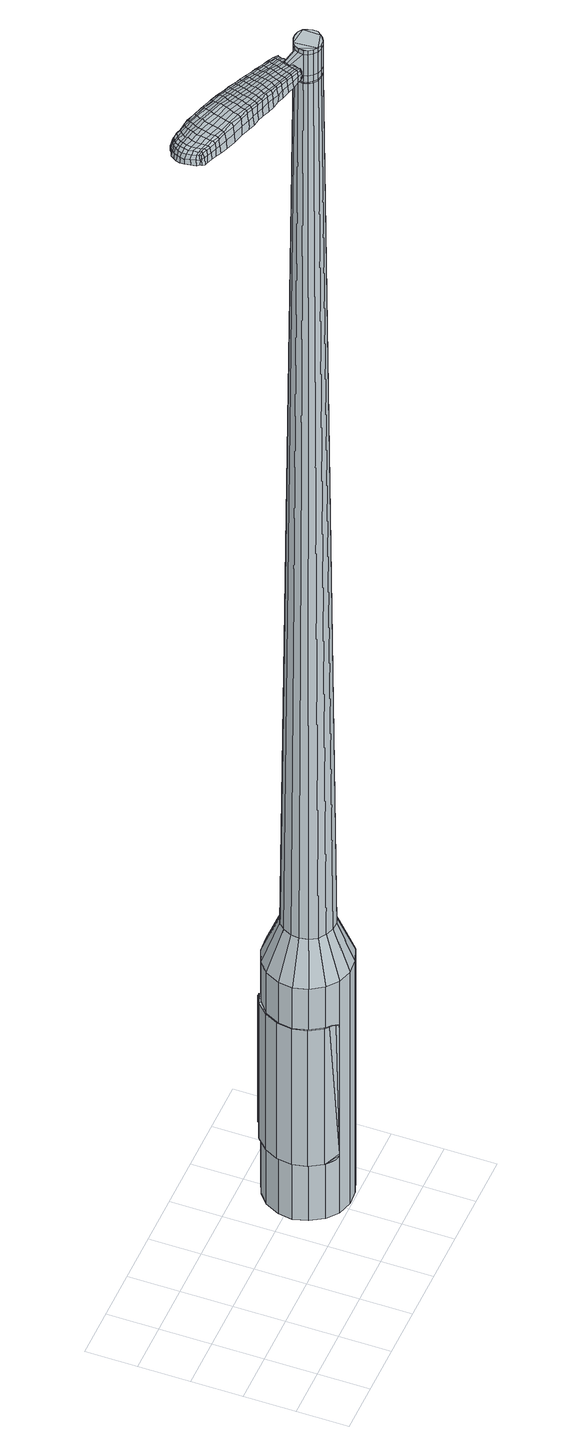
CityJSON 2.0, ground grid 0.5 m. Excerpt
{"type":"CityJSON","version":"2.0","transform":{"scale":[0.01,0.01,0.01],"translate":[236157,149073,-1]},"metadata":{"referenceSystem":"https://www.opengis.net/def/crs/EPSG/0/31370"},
"CityObjects":{
"object1":{"type":"GenericCityObject","attributes":{"cluster":63,"mean_distance_to_centroid":0.274,"new_centroid_x":236159.15,"new_centroid_y":149073.95,"mean_distance_to_camera":9.64,"H1":22.84,"H2":22.46,"Z_final":112.98,"cluster2":-1,"proj_x":236161.06,"proj_y":149067.79,"id_line":53183,"bearing_l":72.75,"distance":6.45,"orientation":"left","G_obj":162.75},"geometry":[{"type":"MultiSurface","lod":"2","boundaries":[[[0,1,2,3]],[[1,4,5,2]],[[4,6,7,5]],[[6,8,9,7]],[[8,10,11,9]],[[10,12,13,11]],[[12,14,15,13]],[[14,16,17,15]],[[16,18,19,17]],[[18,20,21,19]],[[20,22,23,21]],[[22,24,25,23]],[[24,26,27,25]],[[26,28,29,27]],[[28,30,31,29]],[[30,32,33,31]],[[32,34,35,33]],[[34,0,3,35]],[[36,37,38,39]],[[38,40,41,42]],[[41,43,42]],[[42,44,45,46]],[[45,47,46]],[[46,48,49,50]],[[49,51,50]],[[42,46,50,38]],[[50,52,39,38]],[[53,36,39]],[[2,5,7,35]],[[7,9,11,15]],[[11,13,15]],[[15,17,19,23]],[[19,21,23]],[[23,25,27,31]],[[27,29,31]],[[15,23,31,7]],[[31,33,35,7]],[[3,2,35]],[[1,0,54,55]],[[0,34,56,54]],[[34,32,57,56]],[[32,30,58,57]],[[30,28,59,58]],[[28,26,60,59]],[[26,24,61,60]],[[24,22,62,61]],[[22,20,63,62]],[[20,18,64,63]],[[18,16,65,64]],[[16,14,66,65]],[[14,12,67,66]],[[12,10,68,67]],[[10,8,69,68]],[[8,6,70,69]],[[6,4,71,70]],[[4,1,55,71]],[[55,54,72,73]],[[54,56,74,72]],[[56,57,75,74]],[[57,58,76,75]],[[58,59,77,76]],[[59,60,78,77]],[[60,61,79,78]],[[61,62,80,79]],[[62,63,81,80]],[[63,64,82,81]],[[64,65,83,82]],[[65,66,84,83]],[[66,67,85,84]],[[67,68,86,85]],[[68,69,87,86]],[[69,70,88,87]],[[70,71,89,88]],[[71,55,73,89]],[[72,90,91,92]],[[93,94,90,72]],[[95,96,94,93]],[[76,97,96,95]],[[77,98,97,76]],[[78,99,98,77]],[[79,100,99,78]],[[80,101,100,79]],[[81,102,101,80]],[[103,104,102,81]],[[83,105,104,103]],[[84,106,105,83]],[[107,108,106,84]],[[109,110,108,107]],[[87,111,110,109]],[[112,113,111,87]],[[114,115,113,112]],[[92,91,115,114]],[[116,117,118,119]],[[120,116,119,121]],[[122,120,121,123]],[[124,122,123,125]],[[126,124,125,127]],[[128,126,127,129]],[[130,128,129,131]],[[132,130,131,133]],[[134,132,133,135]],[[136,134,135,137]],[[138,136,137,139]],[[140,138,139,141]],[[142,140,141,143]],[[144,142,143,145]],[[146,144,145,147]],[[148,146,147,149]],[[73,72,92]],[[74,93,72]],[[74,75,95,93]],[[75,76,95]],[[82,103,81]],[[82,83,103]],[[85,107,84]],[[85,86,109,107]],[[86,87,109]],[[88,112,87]],[[88,89,114,112]],[[89,73,92,114]],[[150,91,90]],[[150,151,115,91]],[[151,152,113,115]],[[152,111,113]],[[153,110,111]],[[153,154,108,110]],[[154,106,108]],[[155,104,105]],[[155,102,104]],[[156,96,97]],[[156,157,94,96]],[[157,90,94]],[[39,52,148,158]],[[150,90,159,149]],[[53,39,158,117]],[[90,157,118,159]],[[36,53,117,116]],[[157,156,119,118]],[[37,36,116,120]],[[156,97,121,119]],[[38,37,120,122]],[[97,98,123,121]],[[40,38,122,124]],[[98,99,125,123]],[[41,40,124,126]],[[99,100,127,125]],[[43,41,126,128]],[[100,101,129,127]],[[42,43,128,130]],[[101,102,131,129]],[[44,42,130,132]],[[102,155,133,131]],[[45,44,132,134]],[[155,105,135,133]],[[47,45,134,136]],[[105,106,137,135]],[[46,47,136,138]],[[106,154,139,137]],[[48,46,138,140]],[[154,153,141,139]],[[49,48,140,142]],[[153,111,143,141]],[[51,49,142,144]],[[111,152,145,143]],[[50,51,144,146]],[[152,151,147,145]],[[52,50,146,148]],[[151,150,149,147]],[[148,149,160,161]],[[149,159,162,160]],[[159,118,163,162]],[[118,117,164,163]],[[117,158,165,164]],[[158,148,161,165]],[[166,167,168,169]],[[170,166,169,171]],[[166,170,172,173]],[[167,166,173,174]],[[175,176,177,178]],[[179,175,178,180]],[[175,179,181,182]],[[176,175,182,183]],[[184,185,186,187]],[[188,184,187,189]],[[184,188,190,191]],[[185,184,191,192]],[[193,194,195,196]],[[197,193,196,198]],[[193,197,199,200]],[[194,193,200,201]],[[202,203,204,205]],[[206,202,205,207]],[[202,206,208,209]],[[203,202,209,210]],[[211,212,213,214]],[[215,211,214,216]],[[211,215,217,218]],[[212,211,218,219]],[[220,221,222,223]],[[212,220,223,213]],[[220,212,219,224]],[[221,220,224,225]],[[226,227,228,229]],[[221,226,229,222]],[[226,221,225,230]],[[227,226,230,231]],[[232,170,171,233]],[[227,232,233,228]],[[232,227,231,234]],[[170,232,234,172]],[[235,236,237,238]],[[239,235,238,240]],[[235,239,241,242]],[[236,235,242,243]],[[244,245,246,247]],[[236,244,247,237]],[[244,236,243,248]],[[245,244,248,249]],[[250,251,252,253]],[[245,250,253,246]],[[250,245,249,254]],[[251,250,254,255]],[[256,257,258,259]],[[251,256,259,252]],[[256,251,255,260]],[[257,256,260,261]],[[262,167,174,263]],[[257,262,263,258]],[[262,257,261,264]],[[167,262,264,168]],[[265,266,267,268]],[[269,265,268,270]],[[265,269,271,272]],[[266,265,272,273]],[[274,275,276,277]],[[266,274,277,267]],[[274,266,273,278]],[[275,274,278,279]],[[280,281,282,283]],[[275,280,283,276]],[[280,275,279,284]],[[281,280,284,285]],[[286,179,180,287]],[[281,286,287,282]],[[286,281,285,288]],[[179,286,288,181]],[[289,290,291,292]],[[293,289,292,294]],[[289,293,295,296]],[[290,289,296,297]],[[298,299,300,301]],[[290,298,301,291]],[[298,290,297,302]],[[299,298,302,303]],[[304,305,306,307]],[[299,304,307,300]],[[304,299,303,308]],[[305,304,308,309]],[[310,311,312,313]],[[305,310,313,306]],[[310,305,309,314]],[[311,310,314,315]],[[316,176,183,317]],[[311,316,317,312]],[[316,311,315,318]],[[176,316,318,177]],[[319,205,204,320]],[[321,319,320,322]],[[319,321,323,324]],[[205,319,324,207]],[[325,321,322,326]],[[327,325,326,328]],[[325,327,329,330]],[[321,325,330,323]],[[331,327,328,332]],[[333,331,332,334]],[[331,333,335,336]],[[327,331,336,329]],[[337,333,334,338]],[[339,337,338,340]],[[337,339,341,342]],[[333,337,342,335]],[[343,339,340,344]],[[194,343,344,195]],[[343,194,201,345]],[[339,343,345,341]],[[346,347,192,191]],[[348,346,191,190]],[[346,348,349,350]],[[347,346,350,351]],[[352,353,351,350]],[[354,352,350,349]],[[352,354,355,356]],[[353,352,356,357]],[[358,359,357,356]],[[360,358,356,355]],[[358,360,361,362]],[[359,358,362,363]],[[364,365,363,362]],[[366,364,362,361]],[[364,366,199,197]],[[365,364,197,198]],[[367,368,369,370]],[[269,367,370,271]],[[367,269,270,371]],[[368,367,371,372]],[[373,188,189,374]],[[368,373,374,369]],[[373,368,372,375]],[[188,373,375,190]],[[376,377,378,379]],[[215,376,379,217]],[[376,215,216,380]],[[377,376,380,381]],[[382,383,384,385]],[[377,382,385,378]],[[382,377,381,386]],[[383,382,386,387]],[[388,185,192,389]],[[383,388,389,384]],[[388,383,387,390]],[[185,388,390,186]],[[391,392,393,394]],[[173,391,394,174]],[[391,173,172,395]],[[392,391,395,396]],[[397,398,399,400]],[[392,397,400,393]],[[397,392,396,401]],[[398,397,401,402]],[[403,196,195,404]],[[398,403,404,399]],[[403,398,402,405]],[[196,403,405,198]],[[406,407,408,409]],[[178,406,409,180]],[[406,178,177,410]],[[407,406,410,411]],[[412,200,199,413]],[[407,412,413,408]],[[412,407,411,414]],[[200,412,414,201]],[[415,416,417,418]],[[293,415,418,295]],[[415,293,294,419]],[[416,415,419,420]],[[421,206,207,422]],[[416,421,422,417]],[[421,416,420,423]],[[206,421,423,208]],[[424,425,426,427]],[[239,424,427,241]],[[424,239,240,428]],[[425,424,428,429]],[[430,431,432,433]],[[425,430,433,426]],[[430,425,429,434]],[[431,430,434,435]],[[436,203,210,437]],[[431,436,437,432]],[[436,431,435,438]],[[203,436,438,204]],[[439,440,429,428]],[[238,439,428,240]],[[439,238,237,441]],[[440,439,441,442]],[[443,444,435,434]],[[440,443,434,429]],[[443,440,442,445]],[[444,443,445,446]],[[447,320,204,438]],[[444,447,438,435]],[[447,444,446,448]],[[320,447,448,322]],[[449,450,451,452]],[[296,449,452,297]],[[449,296,295,418]],[[450,449,418,417]],[[453,324,323,454]],[[450,453,454,451]],[[453,450,417,422]],[[324,453,422,207]],[[455,456,442,441]],[[247,455,441,237]],[[455,247,246,457]],[[456,455,457,458]],[[459,460,446,445]],[[456,459,445,442]],[[459,456,458,461]],[[460,459,461,462]],[[463,326,322,448]],[[460,463,448,446]],[[463,460,462,464]],[[326,463,464,328]],[[465,466,467,468]],[[302,465,468,303]],[[465,302,297,452]],[[466,465,452,451]],[[469,330,329,470]],[[466,469,470,467]],[[469,466,451,454]],[[330,469,454,323]],[[471,472,458,457]],[[253,471,457,246]],[[471,253,252,473]],[[472,471,473,474]],[[475,476,462,461]],[[472,475,461,458]],[[475,472,474,477]],[[476,475,477,478]],[[479,332,328,464]],[[476,479,464,462]],[[479,476,478,480]],[[332,479,480,334]],[[481,482,483,484]],[[308,481,484,309]],[[481,308,303,468]],[[482,481,468,467]],[[485,336,335,486]],[[482,485,486,483]],[[485,482,467,470]],[[336,485,470,329]],[[487,488,474,473]],[[259,487,473,252]],[[487,259,258,489]],[[488,487,489,490]],[[491,492,478,477]],[[488,491,477,474]],[[491,488,490,493]],[[492,491,493,494]],[[495,338,334,480]],[[492,495,480,478]],[[495,492,494,496]],[[338,495,496,340]],[[497,498,499,500]],[[314,497,500,315]],[[497,314,309,484]],[[498,497,484,483]],[[501,342,341,502]],[[498,501,502,499]],[[501,498,483,486]],[[342,501,486,335]],[[503,504,490,489]],[[263,503,489,258]],[[503,263,174,394]],[[504,503,394,393]],[[505,506,494,493]],[[504,505,493,490]],[[505,504,393,400]],[[506,505,400,399]],[[507,344,340,496]],[[506,507,496,494]],[[507,506,399,404]],[[344,507,404,195]],[[508,509,411,410]],[[318,508,410,177]],[[508,318,315,500]],[[509,508,500,499]],[[510,345,201,414]],[[509,510,414,411]],[[510,509,499,502]],[[345,510,502,341]],[[511,512,372,371]],[[268,511,371,270]],[[511,268,267,513]],[[512,511,513,514]],[[515,348,190,375]],[[512,515,375,372]],[[515,512,514,516]],[[348,515,516,349]],[[517,518,519,520]],[[218,517,520,219]],[[517,218,217,379]],[[518,517,379,378]],[[521,522,523,524]],[[518,521,524,519]],[[521,518,378,385]],[[522,521,385,384]],[[525,347,351,526]],[[522,525,526,523]],[[525,522,384,389]],[[347,525,389,192]],[[527,528,514,513]],[[277,527,513,267]],[[527,277,276,529]],[[528,527,529,530]],[[531,354,349,516]],[[528,531,516,514]],[[531,528,530,532]],[[354,531,532,355]],[[533,534,535,536]],[[224,533,536,225]],[[533,224,219,520]],[[534,533,520,519]],[[537,538,539,540]],[[534,537,540,535]],[[537,534,519,524]],[[538,537,524,523]],[[541,353,357,542]],[[538,541,542,539]],[[541,538,523,526]],[[353,541,526,351]],[[543,544,530,529]],[[283,543,529,276]],[[543,283,282,545]],[[544,543,545,546]],[[547,360,355,532]],[[544,547,532,530]],[[547,544,546,548]],[[360,547,548,361]],[[549,550,551,552]],[[230,549,552,231]],[[549,230,225,536]],[[550,549,536,535]],[[553,554,555,556]],[[550,553,556,551]],[[553,550,535,540]],[[554,553,540,539]],[[557,359,363,558]],[[554,557,558,555]],[[557,554,539,542]],[[359,557,542,357]],[[559,560,546,545]],[[287,559,545,282]],[[559,287,180,409]],[[560,559,409,408]],[[561,366,361,548]],[[560,561,548,546]],[[561,560,408,413]],[[366,561,413,199]],[[562,563,396,395]],[[234,562,395,172]],[[562,234,231,552]],[[563,562,552,551]],[[564,565,402,401]],[[563,564,401,396]],[[564,563,551,556]],[[565,564,556,555]],[[566,365,198,405]],[[565,566,405,402]],[[566,565,555,558]],[[365,566,558,363]],[[567,568,569,570]],[[570,569,571,572]],[[573,571,569,574]],[[574,569,568,575]],[[576,577,578,579]],[[579,578,580,581]],[[582,580,578,583]],[[583,578,577,584]],[[585,586,587,588]],[[588,587,589,590]],[[591,589,587,592]],[[592,587,586,593]],[[594,595,596,597]],[[597,596,598,599]],[[600,598,596,601]],[[601,596,595,602]],[[603,604,605,606]],[[606,605,607,608]],[[609,607,605,610]],[[610,605,604,611]],[[612,613,614,615]],[[615,614,616,617]],[[618,616,614,619]],[[619,614,613,620]],[[621,622,623,624]],[[624,623,613,612]],[[620,613,623,625]],[[625,623,622,626]],[[627,628,629,630]],[[630,629,622,621]],[[626,622,629,631]],[[631,629,628,632]],[[572,571,633,634]],[[634,633,628,627]],[[632,628,633,635]],[[635,633,571,573]],[[636,637,638,639]],[[639,638,640,641]],[[642,640,638,643]],[[643,638,637,644]],[[645,646,647,648]],[[648,647,637,636]],[[644,637,647,649]],[[649,647,646,650]],[[651,652,653,654]],[[654,653,646,645]],[[650,646,653,655]],[[655,653,652,656]],[[657,658,659,660]],[[660,659,652,651]],[[656,652,659,661]],[[661,659,658,662]],[[575,568,663,664]],[[664,663,658,657]],[[662,658,663,665]],[[665,663,568,567]],[[666,667,668,669]],[[669,668,670,671]],[[672,670,668,673]],[[673,668,667,674]],[[675,676,677,678]],[[678,677,667,666]],[[674,667,677,679]],[[679,677,676,680]],[[681,682,683,684]],[[684,683,676,675]],[[680,676,683,685]],[[685,683,682,686]],[[581,580,687,688]],[[688,687,682,681]],[[686,682,687,689]],[[689,687,580,582]],[[690,691,692,693]],[[693,692,694,695]],[[696,694,692,697]],[[697,692,691,698]],[[699,700,701,702]],[[702,701,691,690]],[[698,691,701,703]],[[703,701,700,704]],[[705,706,707,708]],[[708,707,700,699]],[[704,700,707,709]],[[709,707,706,710]],[[711,712,713,714]],[[714,713,706,705]],[[710,706,713,715]],[[715,713,712,716]],[[584,577,717,718]],[[718,717,712,711]],[[716,712,717,719]],[[719,717,577,576]],[[603,606,720,721]],[[721,720,722,723]],[[724,722,720,725]],[[725,720,606,608]],[[723,722,726,727]],[[727,726,728,729]],[[730,728,726,731]],[[731,726,722,724]],[[729,728,732,733]],[[733,732,734,735]],[[736,734,732,737]],[[737,732,728,730]],[[735,734,738,739]],[[739,738,740,741]],[[742,740,738,743]],[[743,738,734,736]],[[741,740,744,745]],[[745,744,595,594]],[[602,595,744,746]],[[746,744,740,742]],[[593,747,748,592]],[[592,748,749,591]],[[750,749,748,751]],[[751,748,747,752]],[[752,753,754,751]],[[751,754,755,750]],[[756,755,754,757]],[[757,754,753,758]],[[758,759,760,757]],[[757,760,761,756]],[[762,761,760,763]],[[763,760,759,764]],[[764,765,766,763]],[[763,766,767,762]],[[600,767,766,598]],[[598,766,765,599]],[[768,769,770,771]],[[771,770,670,672]],[[671,670,770,772]],[[772,770,769,773]],[[590,589,774,775]],[[775,774,769,768]],[[773,769,774,776]],[[776,774,589,591]],[[777,778,779,780]],[[780,779,616,618]],[[617,616,779,781]],[[781,779,778,782]],[[783,784,785,786]],[[786,785,778,777]],[[782,778,785,787]],[[787,785,784,788]],[[593,586,789,790]],[[790,789,784,783]],[[788,784,789,791]],[[791,789,586,585]],[[792,793,794,795]],[[795,794,574,575]],[[573,574,794,796]],[[796,794,793,797]],[[798,799,800,801]],[[801,800,793,792]],[[797,793,800,802]],[[802,800,799,803]],[[594,597,804,805]],[[805,804,799,798]],[[803,799,804,806]],[[806,804,597,599]],[[807,808,809,810]],[[810,809,579,581]],[[576,579,809,811]],[[811,809,808,812]],[[600,601,813,814]],[[814,813,808,807]],[[812,808,813,815]],[[815,813,601,602]],[[816,817,818,819]],[[819,818,694,696]],[[695,694,818,820]],[[820,818,817,821]],[[608,607,822,823]],[[823,822,817,816]],[[821,817,822,824]],[[824,822,607,609]],[[825,826,827,828]],[[828,827,640,642]],[[641,640,827,829]],[[829,827,826,830]],[[831,832,833,834]],[[834,833,826,825]],[[830,826,833,835]],[[835,833,832,836]],[[611,604,837,838]],[[838,837,832,831]],[[836,832,837,839]],[[839,837,604,603]],[[830,840,841,829]],[[829,841,639,641]],[[636,639,841,842]],[[842,841,840,843]],[[836,844,845,835]],[[835,845,840,830]],[[843,840,845,846]],[[846,845,844,847]],[[603,721,848,839]],[[839,848,844,836]],[[847,844,848,849]],[[849,848,721,723]],[[850,851,852,853]],[[853,852,697,698]],[[696,697,852,819]],[[819,852,851,816]],[[724,725,854,855]],[[855,854,851,850]],[[816,851,854,823]],[[823,854,725,608]],[[843,856,857,842]],[[842,857,648,636]],[[645,648,857,858]],[[858,857,856,859]],[[847,860,861,846]],[[846,861,856,843]],[[859,856,861,862]],[[862,861,860,863]],[[723,727,864,849]],[[849,864,860,847]],[[863,860,864,865]],[[865,864,727,729]],[[866,867,868,869]],[[869,868,703,704]],[[698,703,868,853]],[[853,868,867,850]],[[730,731,870,871]],[[871,870,867,866]],[[850,867,870,855]],[[855,870,731,724]],[[859,872,873,858]],[[858,873,654,645]],[[651,654,873,874]],[[874,873,872,875]],[[863,876,877,862]],[[862,877,872,859]],[[875,872,877,878]],[[878,877,876,879]],[[729,733,880,865]],[[865,880,876,863]],[[879,876,880,881]],[[881,880,733,735]],[[882,883,884,885]],[[885,884,709,710]],[[704,709,884,869]],[[869,884,883,866]],[[736,737,886,887]],[[887,886,883,882]],[[866,883,886,871]],[[871,886,737,730]],[[875,888,889,874]],[[874,889,660,651]],[[657,660,889,890]],[[890,889,888,891]],[[879,892,893,878]],[[878,893,888,875]],[[891,888,893,894]],[[894,893,892,895]],[[735,739,896,881]],[[881,896,892,879]],[[895,892,896,897]],[[897,896,739,741]],[[898,899,900,901]],[[901,900,715,716]],[[710,715,900,885]],[[885,900,899,882]],[[742,743,902,903]],[[903,902,899,898]],[[882,899,902,887]],[[887,902,743,736]],[[891,904,905,890]],[[890,905,664,657]],[[575,664,905,795]],[[795,905,904,792]],[[895,906,907,894]],[[894,907,904,891]],[[792,904,907,801]],[[801,907,906,798]],[[741,745,908,897]],[[897,908,906,895]],[[798,906,908,805]],[[805,908,745,594]],[[812,909,910,811]],[[811,910,719,576]],[[716,719,910,901]],[[901,910,909,898]],[[602,746,911,815]],[[815,911,909,812]],[[898,909,911,903]],[[903,911,746,742]],[[773,912,913,772]],[[772,913,669,671]],[[666,669,913,914]],[[914,913,912,915]],[[591,749,916,776]],[[776,916,912,773]],[[915,912,916,917]],[[917,916,749,750]],[[918,919,920,921]],[[921,920,619,620]],[[618,619,920,780]],[[780,920,919,777]],[[922,923,924,925]],[[925,924,919,918]],[[777,919,924,786]],[[786,924,923,783]],[[752,747,926,927]],[[927,926,923,922]],[[783,923,926,790]],[[790,926,747,593]],[[915,928,929,914]],[[914,929,678,666]],[[675,678,929,930]],[[930,929,928,931]],[[750,755,932,917]],[[917,932,928,915]],[[931,928,932,933]],[[933,932,755,756]],[[934,935,936,937]],[[937,936,625,626]],[[620,625,936,921]],[[921,936,935,918]],[[938,939,940,941]],[[941,940,935,934]],[[918,935,940,925]],[[925,940,939,922]],[[758,753,942,943]],[[943,942,939,938]],[[922,939,942,927]],[[927,942,753,752]],[[931,944,945,930]],[[930,945,684,675]],[[681,684,945,946]],[[946,945,944,947]],[[756,761,948,933]],[[933,948,944,931]],[[947,944,948,949]],[[949,948,761,762]],[[950,951,952,953]],[[953,952,631,632]],[[626,631,952,937]],[[937,952,951,934]],[[954,955,956,957]],[[957,956,951,950]],[[934,951,956,941]],[[941,956,955,938]],[[764,759,958,959]],[[959,958,955,954]],[[938,955,958,943]],[[943,958,759,758]],[[947,960,961,946]],[[946,961,688,681]],[[581,688,961,810]],[[810,961,960,807]],[[762,767,962,949]],[[949,962,960,947]],[[807,960,962,814]],[[814,962,767,600]],[[797,963,964,796]],[[796,964,635,573]],[[632,635,964,953]],[[953,964,963,950]],[[803,965,966,802]],[[802,966,963,797]],[[950,963,966,957]],[[957,966,965,954]],[[599,765,967,806]],[[806,967,965,803]],[[954,965,967,959]],[[959,967,765,764]],[[567,570,169,168]],[[570,572,171,169]],[[582,583,182,181]],[[583,584,183,182]],[[585,588,187,186]],[[588,590,189,187]],[[609,610,209,208]],[[610,611,210,209]],[[612,615,214,213]],[[615,617,216,214]],[[621,624,223,222]],[[624,612,213,223]],[[627,630,229,228]],[[630,621,222,229]],[[572,634,233,171]],[[634,627,228,233]],[[642,643,242,241]],[[643,644,243,242]],[[644,649,248,243]],[[649,650,249,248]],[[650,655,254,249]],[[655,656,255,254]],[[656,661,260,255]],[[661,662,261,260]],[[662,665,264,261]],[[665,567,168,264]],[[672,673,272,271]],[[673,674,273,272]],[[674,679,278,273]],[[679,680,279,278]],[[680,685,284,279]],[[685,686,285,284]],[[686,689,288,285]],[[689,582,181,288]],[[690,693,292,291]],[[693,695,294,292]],[[699,702,301,300]],[[702,690,291,301]],[[705,708,307,306]],[[708,699,300,307]],[[711,714,313,312]],[[714,705,306,313]],[[584,718,317,183]],[[718,711,312,317]],[[768,771,370,369]],[[771,672,271,370]],[[590,775,374,189]],[[775,768,369,374]],[[617,781,380,216]],[[781,782,381,380]],[[782,787,386,381]],[[787,788,387,386]],[[788,791,390,387]],[[791,585,186,390]],[[695,820,419,294]],[[820,821,420,419]],[[821,824,423,420]],[[824,609,208,423]],[[825,828,427,426]],[[828,642,241,427]],[[831,834,433,432]],[[834,825,426,433]],[[611,838,437,210]],[[838,831,432,437]],[[968,969,970,971]],[[972,973,971,970]],[[974,975,976,977]],[[978,979,980,981]],[[969,982,983,970]],[[984,972,970,983]],[[985,974,977,986]],[[987,988,979,978]],[[982,989,990,983]],[[990,991,984,983]],[[992,985,986,993]],[[994,988,987,995]],[[989,996,997,990]],[[997,998,991,990]],[[999,992,993,1000]],[[1001,994,995,1002]],[[1003,1004,1005,1006]],[[1007,1008,1004,1003]],[[1007,1009,1010,1008]],[[1009,1011,1012,1010]],[[1013,1014,1015,1016]],[[1017,1018,1014,1013]],[[1019,1020,1018,1017]],[[1021,1022,1020,1019]],[[1016,1005,1004,1013]],[[1013,1004,1008,1017]],[[1008,1010,1019,1017]],[[1010,1012,1021,1019]],[[977,976,973,972]],[[986,977,972,984]],[[991,993,986,984]],[[998,1000,993,991]],[[978,981,975,974]],[[987,978,974,985]],[[995,987,985,992]],[[1002,995,992,999]],[[979,1003,1006,980]],[[988,1007,1003,979]],[[1009,1007,988,994]],[[1011,1009,994,1001]],[[1023,1024,1025,1026]],[[1025,1027,1028,1029]],[[1025,1029,1030,1031]],[[1025,1031,1026]],[[1032,1023,1026,1033]],[[1034,1033,1026,1035]],[[1036,1035,1026]],[[1037,1025,1024,1038]],[[1039,1037,1038,1040]],[[1041,1039,1040,1042]],[[1043,1041,1042,1044]],[[1045,1043,1044,1046]],[[1046,1047,1048,1049]],[[1046,1049,1050,1051]],[[1046,1051,1052,1053]],[[1052,1054,1055,1056]],[[1052,1056,1057,1058]],[[1052,1058,1053]],[[1046,1053,1045]],[[1059,1060,1024,1023]],[[1061,1062,1027,1025]],[[1063,1064,1036,1026]],[[1060,1065,1038,1024]],[[1066,1061,1025,1037]],[[1065,1067,1040,1038]],[[1068,1066,1037,1039]],[[1067,1069,1042,1040]],[[1070,1068,1039,1041]],[[1069,1071,1044,1042]],[[1072,1070,1041,1043]],[[1071,1073,1046,1044]],[[1074,1072,1043,1045]],[[1073,1075,1047,1046]],[[1076,1077,1054,1052]],[[1078,1074,1045,1053]],[[1048,1047,1075,1079]],[[1049,1048,1079,1080]],[[1050,1049,1080,1081]],[[1051,1050,1081,1082]],[[1052,1051,1082,1076]],[[1083,1059,1023,1032]],[[1084,1083,1032,1033]],[[1085,1084,1033,1034]],[[1086,1085,1034,1035]],[[1064,1086,1035,1036]],[[1028,1027,1062,1087]],[[1055,1054,1077,1088]],[[1029,1028,1087,1089]],[[1030,1029,1089,1090]],[[1031,1030,1090,1091]],[[1026,1031,1091,1063]],[[1056,1055,1088,1092]],[[1057,1056,1092,1093]],[[1058,1057,1093,1094]],[[1053,1058,1094,1078]]]}]}
},
"vertices":[
[172,106,384],[179,120,384],[179,120,96],[172,106,96],[190,129,384],[190,129,96],[203,135,384],[203,135,96],[218,136,384],[218,136,96],[232,132,384],[232,132,96],[244,123,384],[244,123,96],[252,110,384],[252,110,96],[255,96,384],[255,96,96],[253,81,384],[253,81,96],[246,68,384],[246,68,96],[236,58,384],[236,58,96],[222,53,384],[222,53,96],[207,52,384],[207,52,96],[193,56,384],[193,56,96],[182,65,384],[182,65,96],[174,78,384],[174,78,96],[170,92,384],[170,92,96],[200,89,1524],[203,85,1524],[207,82,1524],[200,98,1524],[211,81,1524],[216,81,1524],[223,86,1524],[220,83,1524],[226,90,1524],[226,95,1524],[223,103,1524],[225,99,1524],[219,106,1524],[214,107,1524],[205,105,1524],[210,107,1524],[202,102,1524],[199,93,1524],[189,101,429],[193,109,429],[188,93,429],[190,84,429],[194,77,429],[201,72,429],[210,69,429],[218,69,429],[226,73,429],[233,79,429],[237,86,429],[238,95,429],[236,104,429],[231,111,429],[224,116,429],[216,119,429],[207,118,429],[199,115,429],[200,98,1483],[202,102,1483],[199,93,1483],[200,89,1483],[203,85,1483],[207,82,1483],[211,81,1483],[216,81,1483],[220,83,1483],[223,86,1483],[226,90,1483],[226,95,1483],[225,99,1483],[223,103,1483],[219,106,1483],[214,107,1483],[210,107,1483],[205,105,1483],[200,98,1485],[203,102,1485],[203,102,1483],[200,93,1483],[200,93,1485],[201,89,1483],[201,89,1485],[203,85,1485],[207,82,1485],[211,81,1485],[216,81,1485],[220,83,1485],[223,86,1485],[225,90,1483],[225,90,1485],[226,95,1485],[225,99,1485],[222,103,1483],[222,103,1485],[219,105,1483],[219,105,1485],[214,107,1485],[210,106,1483],[210,106,1485],[206,105,1483],[206,105,1485],[200,89,1519],[199,93,1519],[199,93,1493],[200,89,1493],[203,85,1519],[203,85,1493],[207,82,1519],[207,82,1493],[211,81,1519],[211,81,1493],[216,81,1519],[216,81,1493],[220,83,1519],[220,83,1493],[223,86,1519],[223,86,1493],[226,90,1519],[226,90,1493],[226,95,1519],[226,95,1493],[225,99,1519],[225,99,1493],[223,103,1519],[223,103,1493],[219,106,1519],[219,106,1493],[214,107,1519],[214,107,1493],[210,107,1519],[210,107,1493],[205,105,1519],[205,105,1493],[202,102,1519],[202,102,1493],[202,102,1485],[205,105,1485],[210,107,1485],[219,106,1485],[223,103,1485],[226,90,1485],[200,89,1485],[199,93,1485],[200,98,1519],[200,98,1493],[183,106,1513],[183,106,1518],[182,103,1513],[181,100,1513],[181,100,1518],[182,103,1518],[117,144,1519],[124,142,1518],[123,144,1509],[116,146,1510],[109,147,1519],[108,149,1510],[109,145,1526],[118,142,1525],[124,140,1525],[105,107,1519],[112,106,1518],[114,107,1525],[107,109,1525],[97,110,1519],[98,111,1526],[95,109,1510],[104,106,1510],[111,104,1509],[41,146,1519],[42,149,1519],[41,150,1513],[40,146,1513],[40,142,1519],[40,142,1513],[42,141,1524],[42,145,1524],[43,149,1524],[111,124,1530],[118,122,1529],[119,125,1529],[112,127,1530],[103,127,1531],[104,130,1531],[102,123,1530],[110,120,1530],[117,118,1529],[189,100,1512],[189,103,1512],[188,103,1517],[187,101,1517],[188,97,1512],[186,98,1517],[187,97,1506],[188,100,1506],[188,103,1506],[60,160,1519],[63,160,1519],[63,161,1512],[60,162,1512],[58,160,1518],[57,162,1512],[58,159,1522],[60,159,1523],[63,158,1524],[68,159,1519],[74,158,1519],[73,159,1512],[68,160,1512],[68,157,1524],[74,156,1525],[79,156,1519],[87,154,1519],[86,156,1511],[79,158,1511],[80,155,1526],[87,152,1526],[98,150,1519],[97,152,1510],[98,149,1526],[186,118,1513],[179,121,1513],[180,120,1518],[187,117,1517],[191,116,1512],[190,115,1516],[191,117,1506],[186,119,1507],[179,122,1507],[172,124,1514],[165,126,1515],[166,125,1520],[173,122,1519],[172,125,1507],[165,128,1507],[158,129,1515],[151,131,1516],[152,130,1522],[159,127,1521],[157,130,1508],[150,133,1508],[144,134,1517],[137,137,1517],[138,135,1524],[145,132,1523],[144,136,1508],[137,138,1509],[131,139,1518],[131,137,1524],[130,141,1509],[49,126,1519],[52,125,1519],[53,126,1524],[49,128,1523],[47,128,1518],[47,128,1522],[45,127,1512],[47,125,1512],[50,124,1512],[56,123,1519],[62,121,1519],[63,122,1525],[57,124,1524],[55,122,1512],[60,120,1512],[67,119,1519],[75,116,1519],[76,118,1526],[68,120,1526],[66,118,1511],[73,115,1511],[86,113,1519],[87,114,1526],[84,112,1510],[177,89,1513],[170,91,1513],[169,90,1507],[176,89,1507],[183,88,1512],[182,88,1506],[182,89,1516],[178,90,1517],[171,92,1518],[162,93,1514],[155,95,1515],[154,94,1507],[161,92,1507],[164,94,1519],[156,96,1520],[148,96,1515],[141,98,1516],[139,97,1508],[146,96,1508],[149,98,1521],[142,99,1522],[134,100,1517],[126,102,1517],[125,101,1509],[132,99,1508],[135,101,1523],[128,103,1524],[119,104,1518],[118,103,1509],[121,105,1524],[182,102,1519],[183,105,1519],[175,104,1520],[176,107,1520],[174,102,1520],[181,99,1519],[168,107,1522],[169,109,1522],[161,109,1523],[162,111,1523],[160,106,1523],[167,104,1521],[154,111,1524],[155,114,1524],[147,113,1525],[148,116,1525],[146,110,1525],[153,108,1524],[140,115,1526],[140,118,1526],[132,117,1527],[133,120,1527],[131,114,1527],[139,112,1526],[125,120,1528],[126,123,1528],[124,116,1528],[45,144,1527],[46,148,1527],[45,140,1526],[49,139,1527],[49,143,1528],[50,147,1528],[55,141,1529],[57,145,1529],[55,137,1528],[62,135,1530],[62,139,1530],[64,143,1530],[69,137,1531],[70,140,1531],[69,133,1530],[77,130,1531],[78,134,1531],[79,138,1531],[90,130,1531],[91,134,1531],[89,127,1531],[45,129,1518],[43,132,1519],[42,131,1513],[44,129,1513],[46,130,1523],[45,132,1523],[42,137,1519],[41,136,1513],[43,136,1524],[55,160,1518],[53,159,1518],[54,158,1523],[56,159,1523],[55,161,1513],[52,160,1513],[49,158,1519],[46,155,1519],[48,155,1524],[51,157,1523],[49,158,1513],[45,156,1513],[44,153,1519],[45,152,1524],[43,153,1513],[117,141,1528],[117,139,1528],[123,137,1528],[124,138,1527],[109,144,1528],[108,142,1529],[116,136,1529],[115,133,1530],[121,131,1529],[122,134,1528],[107,139,1529],[106,136,1530],[113,130,1530],[120,128,1529],[105,133,1531],[108,110,1528],[108,112,1529],[100,115,1529],[99,112,1528],[114,108,1527],[115,110,1528],[109,116,1529],[100,119,1530],[116,114,1528],[185,89,1512],[185,91,1512],[184,92,1517],[184,90,1517],[184,88,1506],[184,90,1506],[186,94,1512],[185,95,1517],[185,94,1506],[193,114,1512],[192,113,1512],[192,114,1506],[192,115,1506],[192,114,1517],[191,113,1517],[192,110,1512],[191,108,1512],[190,109,1506],[191,111,1506],[190,110,1517],[190,108,1517],[190,105,1512],[189,106,1506],[189,105,1517],[186,116,1519],[186,114,1519],[179,118,1520],[179,117,1520],[185,112,1519],[185,110,1519],[178,114,1520],[177,112,1520],[184,107,1519],[177,109,1520],[179,91,1519],[179,93,1519],[172,95,1520],[171,93,1520],[180,96,1519],[173,98,1520],[172,121,1521],[172,119,1521],[165,123,1522],[165,122,1522],[171,117,1521],[170,114,1521],[164,119,1522],[163,117,1523],[170,112,1522],[163,114,1523],[164,95,1521],[165,97,1521],[158,99,1522],[157,97,1522],[166,100,1521],[159,102,1522],[158,126,1523],[158,124,1523],[151,128,1524],[151,127,1524],[157,122,1523],[156,119,1524],[150,124,1525],[149,121,1525],[155,116,1524],[148,119,1525],[150,99,1523],[150,101,1523],[143,103,1524],[143,101,1524],[152,104,1524],[144,106,1525],[145,131,1525],[144,129,1525],[138,133,1526],[137,132,1526],[143,127,1526],[142,124,1526],[136,129,1527],[135,126,1527],[141,121,1526],[134,123,1527],[136,103,1525],[136,105,1525],[129,107,1526],[128,104,1526],[137,108,1526],[130,110,1527],[131,136,1527],[130,134,1527],[129,132,1527],[128,129,1528],[127,126,1528],[121,106,1527],[122,108,1527],[123,112,1528],[49,129,1525],[47,131,1525],[52,128,1526],[51,130,1526],[46,136,1526],[50,134,1527],[59,158,1525],[56,158,1525],[60,157,1526],[62,158,1525],[53,156,1525],[50,154,1526],[54,153,1527],[57,155,1526],[48,151,1526],[52,150,1527],[57,126,1526],[56,128,1527],[63,124,1527],[62,126,1528],[55,132,1528],[62,130,1529],[67,156,1526],[65,155,1527],[71,154,1528],[73,155,1527],[63,154,1527],[60,151,1528],[67,149,1529],[69,152,1528],[58,148,1528],[65,146,1530],[68,121,1528],[68,124,1529],[76,119,1528],[76,121,1529],[68,128,1529],[77,125,1530],[79,153,1528],[77,152,1528],[85,149,1529],[87,151,1528],[76,150,1529],[74,147,1530],[82,144,1530],[84,147,1530],[72,144,1530],[81,141,1531],[88,116,1529],[88,118,1529],[88,122,1530],[98,147,1528],[97,146,1529],[95,143,1530],[94,140,1530],[93,137,1531],[122,142,1509],[123,140,1518],[116,142,1518],[116,144,1509],[108,145,1519],[108,147,1510],[109,143,1525],[117,140,1525],[124,138,1525],[114,109,1525],[113,107,1518],[106,109,1518],[107,110,1525],[98,112,1519],[99,113,1525],[96,111,1510],[104,108,1509],[111,106,1509],[43,149,1513],[44,148,1519],[43,145,1519],[42,146,1513],[43,142,1519],[42,142,1513],[44,141,1524],[44,145,1524],[45,148,1524],[119,125,1528],[118,122,1528],[111,124,1529],[112,127,1529],[102,127,1529],[103,130,1529],[101,123,1529],[110,121,1529],[117,119,1528],[186,104,1516],[187,103,1512],[186,101,1512],[186,101,1516],[185,98,1512],[185,99,1516],[185,98,1506],[185,101,1506],[186,104,1506],[63,159,1512],[63,158,1519],[60,158,1518],[60,160,1512],[58,158,1518],[58,160,1512],[58,157,1522],[60,157,1523],[63,156,1523],[73,157,1512],[73,156,1519],[68,157,1519],[67,158,1512],[68,155,1524],[73,154,1525],[86,154,1511],[86,152,1519],[79,154,1519],[78,156,1511],[79,153,1525],[87,150,1526],[97,149,1519],[96,150,1510],[98,147,1526],[179,118,1518],[178,119,1513],[185,116,1513],[186,115,1517],[190,114,1512],[189,114,1515],[190,116,1506],[185,118,1506],[178,120,1507],[165,123,1520],[164,124,1514],[171,122,1514],[172,120,1519],[171,123,1507],[164,126,1507],[151,128,1522],[150,130,1516],[157,127,1515],[158,126,1521],[157,129,1508],[150,131,1508],[137,133,1523],[137,135,1517],[143,132,1516],[144,131,1522],[143,134,1508],[136,137,1508],[130,137,1517],[130,136,1524],[129,139,1509],[53,128,1523],[53,127,1519],[50,128,1518],[50,129,1523],[48,129,1518],[49,130,1522],[47,128,1512],[49,127,1512],[51,126,1512],[63,124,1525],[62,123,1519],[57,125,1519],[58,126,1524],[56,124,1512],[61,122,1512],[77,119,1526],[75,118,1519],[68,121,1519],[69,122,1525],[66,120,1511],[74,117,1511],[86,115,1519],[88,116,1526],[85,114,1510],[169,92,1507],[170,93,1513],[177,91,1513],[176,91,1506],[182,90,1512],[181,90,1506],[182,91,1515],[178,92,1517],[171,94,1518],[154,96,1507],[156,97,1514],[163,95,1514],[162,94,1507],[164,96,1519],[157,98,1520],[140,99,1508],[141,100,1516],[148,98,1515],[147,97,1508],[149,99,1521],[142,101,1522],[125,103,1508],[127,104,1517],[134,102,1516],[132,101,1508],[135,103,1522],[128,105,1523],[120,106,1517],[118,105,1509],[121,107,1524],[181,103,1518],[182,105,1518],[175,105,1519],[175,107,1519],[174,102,1519],[180,100,1518],[167,107,1520],[168,109,1520],[160,109,1521],[161,112,1521],[159,106,1521],[167,104,1520],[153,111,1523],[154,114,1523],[146,113,1524],[147,116,1524],[145,110,1524],[152,108,1523],[139,116,1525],[140,118,1525],[132,118,1526],[133,121,1526],[131,115,1526],[138,112,1525],[125,120,1527],[126,123,1527],[124,117,1527],[47,147,1526],[46,144,1526],[46,141,1525],[50,139,1526],[50,143,1526],[51,146,1526],[57,144,1528],[56,141,1528],[56,137,1527],[62,135,1528],[63,139,1529],[64,142,1529],[71,140,1530],[70,137,1530],[69,133,1529],[77,131,1530],[78,134,1530],[79,138,1530],[91,134,1530],[90,131,1530],[89,127,1530],[44,132,1513],[45,133,1518],[47,130,1518],[46,130,1512],[48,131,1523],[47,133,1523],[44,137,1519],[43,137,1513],[45,137,1523],[55,156,1523],[54,157,1518],[56,158,1518],[57,157,1523],[56,160,1512],[53,159,1512],[49,153,1523],[48,154,1519],[51,156,1519],[52,155,1523],[50,157,1513],[47,154,1513],[46,151,1519],[47,151,1524],[45,152,1513],[123,136,1527],[116,138,1527],[117,140,1527],[123,137,1526],[109,142,1527],[108,141,1528],[121,131,1528],[114,133,1528],[115,136,1528],[122,134,1527],[107,139,1528],[106,136,1529],[113,130,1529],[120,128,1528],[104,133,1529],[100,115,1528],[108,113,1527],[108,111,1527],[99,114,1527],[115,109,1526],[115,111,1527],[109,117,1528],[100,119,1528],[116,115,1527],[183,92,1516],[183,91,1512],[183,90,1512],[183,91,1516],[182,90,1506],[182,91,1506],[184,95,1512],[184,95,1516],[183,94,1506],[190,114,1506],[190,113,1512],[191,114,1512],[190,115,1506],[190,114,1516],[189,113,1516],[188,109,1506],[189,109,1512],[190,111,1512],[189,112,1506],[189,111,1516],[188,108,1516],[188,106,1512],[187,106,1506],[187,106,1516],[185,114,1518],[185,115,1518],[179,117,1519],[178,117,1519],[184,110,1518],[184,112,1518],[178,114,1519],[177,112,1519],[183,107,1518],[176,110,1519],[172,95,1519],[178,93,1518],[178,92,1518],[171,94,1519],[179,97,1518],[173,98,1519],[171,119,1520],[172,120,1520],[165,122,1521],[164,122,1521],[170,114,1520],[171,117,1520],[164,119,1521],[163,117,1521],[169,112,1520],[162,114,1521],[157,99,1521],[164,97,1520],[164,96,1520],[157,98,1521],[165,101,1520],[158,103,1521],[157,124,1522],[158,125,1522],[151,127,1523],[150,126,1523],[156,119,1522],[157,122,1522],[150,124,1523],[149,121,1524],[155,116,1523],[148,119,1524],[143,103,1523],[150,101,1522],[150,100,1522],[143,102,1523],[151,105,1522],[144,107,1523],[143,129,1524],[144,130,1524],[137,132,1525],[136,131,1525],[142,124,1525],[143,127,1524],[136,129,1525],[135,126,1526],[141,121,1525],[134,123,1526],[129,107,1525],[136,105,1524],[135,104,1524],[128,106,1525],[137,109,1524],[130,111,1525],[130,134,1526],[130,135,1526],[128,128,1527],[129,131,1526],[127,126,1527],[122,109,1526],[121,108,1526],[123,113,1526],[49,132,1524],[50,130,1524],[53,129,1525],[52,131,1525],[47,136,1525],[51,135,1525],[60,156,1525],[57,156,1524],[59,157,1524],[62,156,1525],[55,152,1526],[51,153,1525],[54,155,1524],[58,154,1525],[49,150,1525],[53,149,1526],[57,129,1526],[58,127,1526],[63,125,1526],[63,127,1527],[56,133,1526],[62,131,1527],[71,153,1527],[65,154,1526],[67,155,1526],[73,153,1526],[67,148,1528],[61,150,1527],[63,153,1526],[69,151,1527],[59,147,1527],[65,145,1528],[69,125,1527],[69,123,1527],[77,120,1527],[77,122,1528],[69,129,1528],[77,126,1529],[85,149,1528],[77,151,1527],[79,152,1527],[86,150,1527],[82,144,1529],[74,146,1529],[76,149,1528],[84,146,1528],[72,143,1529],[81,141,1530],[88,119,1528],[88,117,1528],[89,123,1529],[97,145,1528],[97,146,1528],[94,140,1529],[95,143,1529],[92,137,1530],[190,115,1508],[188,109,1508],[157,120,1509],[160,127,1509],[137,127,1510],[139,135,1510],[99,139,1512],[102,148,1512],[119,143,1511],[117,134,1511],[82,145,1513],[69,148,1514],[72,157,1514],[85,153,1513],[186,103,1508],[155,112,1509],[134,119,1510],[97,130,1512],[114,125,1511],[79,136,1513],[66,140,1514],[184,96,1508],[153,105,1509],[132,110,1510],[94,121,1512],[111,116,1511],[64,131,1514],[77,127,1513],[182,90,1508],[150,97,1509],[129,102,1510],[91,113,1512],[108,107,1511],[61,123,1514],[74,118,1513],[56,152,1514],[51,152,1514],[53,159,1514],[59,160,1514],[54,144,1514],[49,145,1514],[51,136,1514],[47,138,1514],[49,128,1514],[45,132,1514],[46,151,1515],[42,148,1515],[42,149,1515],[47,155,1515],[45,146,1515],[42,147,1515],[43,142,1515],[41,146,1515],[42,138,1515],[41,145,1515],[183,62,334],[180,65,334],[180,65,165],[191,56,171],[183,62,165],[186,60,165],[188,58,166],[190,57,167],[191,56,169],[186,60,334],[188,58,333],[190,57,332],[191,56,331],[191,56,328],[172,78,165],[172,78,334],[169,92,165],[169,92,334],[171,107,165],[171,107,334],[178,120,165],[178,120,334],[189,131,165],[189,131,334],[193,132,334],[196,134,334],[199,135,333],[201,136,332],[202,136,331],[202,137,328],[193,132,165],[202,137,171],[202,136,169],[201,136,167],[199,135,166],[196,134,165],[185,65,334],[182,67,334],[182,67,165],[185,65,165],[193,58,171],[193,58,328],[175,79,334],[175,79,165],[172,92,334],[172,92,165],[174,106,334],[174,106,165],[180,119,334],[180,119,165],[190,128,334],[190,128,165],[194,130,334],[203,134,328],[203,134,171],[194,130,165],[197,131,334],[200,132,333],[202,133,332],[203,134,331],[188,62,334],[190,61,333],[192,59,332],[193,59,331],[188,62,165],[203,134,169],[190,61,166],[192,59,167],[193,59,169],[202,133,167],[200,132,166],[197,131,165]
]}
